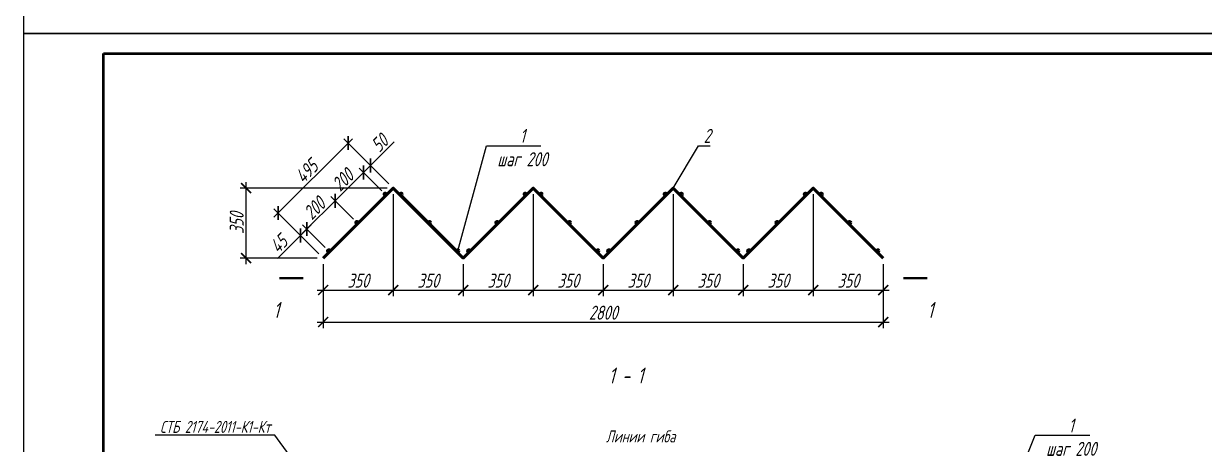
# Model space of a CAD drawing. Header units: millimetres. Extents: x 47215 to 48111, y -15059 to -14168.
# Drawn here: x 47215.2 to 47510.4, y -14864.5 to -14759.3 of the extents above; entities that cross this region are included whole.
import ezdxf
from ezdxf import colors
from ezdxf.entities.mleader import LeaderData, LeaderLine
from ezdxf.enums import TextEntityAlignment as Align
from ezdxf.math import Vec2, Vec3

# ---------------------------------------------------------------- set-up
doc = ezdxf.new("R2010")
doc.units = ezdxf.units.MM
doc.layers.get('Defpoints').update_dxf_attribs({"color": 255})
for name, color, linetype, lineweight in [('!Текст', 7, 'Continuous', 25), ('Выноски', 7, 'Continuous', 25), ('Каркас', 164, 'Continuous', 50), ('Размеры', 170, 'Continuous', 25)]:
    doc.layers.add(name, color=color, linetype=linetype, lineweight=lineweight)
doc.styles.add('3.0', font='simplex.shx', dxfattribs={"width": 0.7, "oblique": 15, "height": 3})
doc.styles.add('3.5', font='simplex.shx', dxfattribs={"width": 0.7, "oblique": 15, "height": 3.5})
doc.styles.add('4.0', font='simplex.shx', dxfattribs={"width": 0.7, "oblique": 15, "height": 4})
doc.dimstyles.new('20-3', dxfattribs={"dimtxt": 3.5, "dimasz": 2.5, "dimexe": 1.5, "dimexo": 1.5, "dimgap": 0.6, "dimtad": 1, "dimdec": 0, "dimlfac": 20, "dimtxsty": '3.5', "dimblk": 'ARCHTICK', "dimcen": 2.5, "dimdle": 1.5, "dimadec": 0, "dimazin": 0, "dimtfac": 1, "dimtdec": 0, "dimtmove": 1, "dimatfit": 3, "dimldrblk": 'OPEN30', "dimfxl": 1.5, "dimarcsym": 0})

# ---------------------------------------------------------------- blocks, each defined once
blk = doc.blocks.new('_ArchTick')
at = {"color": 0, "linetype": 'ByBlock', "const_width": 0.15}
blk.add_lwpolyline([(-0.5, -0.5), (0.5, 0.5)], dxfattribs=at)
blk = doc.blocks.new('*D174')
at = {"layer": 'Defpoints', "color": 0, "transparency": 16777216}
for p in [(47286.04, -14810.64), (47290.11, -14817.89), (47291.7, -14816.3)]:
    blk.add_point(p, dxfattribs=at)
at = {"layer": 'Размеры', "color": 0, "lineweight": -2, "transparency": 16777216}
for p, q in [((47278.69, -14818), (47284.45, -14812.23)), ((47283.39, -14813.29), (47287.1, -14809.58)), ((47289.05, -14816.83), (47283.39, -14811.17)), ((47290.64, -14815.24), (47284.98, -14809.58))]:
    blk.add_line(p, q, dxfattribs=at)
at = {"layer": 'Размеры', "color": 0, "lineweight": -2, "transparency": 16777216, "xscale": 2.5, "yscale": 2.5, "zscale": 2.5}
for p, rotation in [((47286.04, -14810.64), 45.00000000039315), ((47284.45, -14812.23), 225.0000000003931)]:
    blk.add_blockref('_ArchTick', p, dxfattribs=dict(at, rotation=rotation))
at = {"layer": 'Размеры', "color": 0, "transparency": 16777216, "insert": (47278.99, -14814.37), "char_height": 3.5, "attachment_point": 5, "rotation": 45, "style": '3.5'}
blk.add_mtext('45', dxfattribs=at)
blk = doc.blocks.new('_Open30')
at = {"color": 0, "linetype": 'ByBlock', "lineweight": -2}
for p, q in [((-1, 0.27), (0, 0)), ((0, 0), (-1, -0.27)), ((0, 0), (-1, 0))]:
    blk.add_line(p, q, dxfattribs=at)
blk = doc.blocks.new('*D175')
at = {"layer": 'Defpoints', "color": 0, "transparency": 16777216}
for p in [(47293.11, -14803.57), (47298.77, -14809.23), (47291.7, -14816.3)]:
    blk.add_point(p, dxfattribs=at)
at = {"layer": 'Размеры', "color": 0, "lineweight": -2, "transparency": 16777216}
for p, q in [((47284.98, -14811.7), (47294.18, -14802.51)), ((47297.71, -14808.16), (47292.05, -14802.51)), ((47290.64, -14815.24), (47284.98, -14809.58))]:
    blk.add_line(p, q, dxfattribs=at)
at = {"layer": 'Размеры', "color": 0, "lineweight": -2, "transparency": 16777216, "xscale": 2.5, "yscale": 2.5, "zscale": 2.5}
for p, rotation in [((47293.11, -14803.57), 45.000000000339), ((47286.04, -14810.64), 225.000000000339)]:
    blk.add_blockref('_ArchTick', p, dxfattribs=dict(at, rotation=rotation))
at = {"layer": 'Размеры', "color": 0, "transparency": 16777216, "insert": (47287.92, -14805.44), "char_height": 3.5, "attachment_point": 5, "rotation": 45, "style": '3.5'}
blk.add_mtext('200', dxfattribs=at)
blk = doc.blocks.new('*D176')
at = {"layer": 'Defpoints', "color": 0, "transparency": 16777216}
for p in [(47296.35, -14789.12), (47307.61, -14800.39), (47290.11, -14817.89)]:
    blk.add_point(p, dxfattribs=at)
at = {"layer": 'Размеры', "color": 0, "lineweight": -2, "transparency": 16777216}
for p, q in [((47277.79, -14807.69), (47297.41, -14788.06)), ((47306.55, -14799.33), (47295.29, -14788.06)), ((47289.05, -14816.83), (47277.79, -14805.56))]:
    blk.add_line(p, q, dxfattribs=at)
at = {"layer": 'Размеры', "color": 0, "lineweight": -2, "transparency": 16777216, "xscale": 2.5, "yscale": 2.5, "zscale": 2.5}
for p, rotation in [((47296.35, -14789.12), 44.99999999961886), ((47278.85, -14806.62), 224.9999999996188)]:
    blk.add_blockref('_ArchTick', p, dxfattribs=dict(at, rotation=rotation))
at = {"layer": 'Размеры', "color": 0, "transparency": 16777216, "insert": (47285.94, -14796.21), "char_height": 3.5, "attachment_point": 5, "rotation": 45, "style": '3.5'}
blk.add_mtext('495', dxfattribs=at)
blk = doc.blocks.new('*D177')
at = {"layer": 'Defpoints', "color": 0, "transparency": 16777216}
for p in [(47270.85, -14800.39), (47307.61, -14800.39), (47290.11, -14817.89)]:
    blk.add_point(p, dxfattribs=at)
at = {"layer": 'Размеры', "color": 0, "lineweight": -2, "transparency": 16777216}
for p, q in [((47306.11, -14800.39), (47269.35, -14800.39)), ((47270.85, -14819.39), (47270.85, -14798.89)), ((47288.61, -14817.89), (47269.35, -14817.89))]:
    blk.add_line(p, q, dxfattribs=at)
at = {"layer": 'Размеры', "color": 0, "lineweight": -2, "transparency": 16777216, "xscale": 2.5, "yscale": 2.5, "zscale": 2.5}
for p, rotation in [((47270.85, -14800.39), 90), ((47270.85, -14817.89), 270)]:
    blk.add_blockref('_ArchTick', p, dxfattribs=dict(at, rotation=rotation))
at = {"layer": 'Размеры', "color": 0, "transparency": 16777216, "insert": (47268.5, -14809.14), "char_height": 3.5, "attachment_point": 5, "rotation": 90, "style": '3.5'}
blk.add_mtext('350', dxfattribs=at)
blk = doc.blocks.new('*D178')
at = {"layer": 'Defpoints', "color": 0, "transparency": 16777216}
for p in [(47307.61, -14800.39), (47290.11, -14817.89), (47307.61, -14825.88)]:
    blk.add_point(p, dxfattribs=at)
at = {"layer": 'Размеры', "color": 0, "lineweight": -2, "transparency": 16777216}
for p, q in [((47307.61, -14801.89), (47307.61, -14827.38)), ((47290.11, -14819.39), (47290.11, -14827.38)), ((47288.61, -14825.88), (47309.11, -14825.88))]:
    blk.add_line(p, q, dxfattribs=at)
at = {"layer": 'Размеры', "color": 0, "lineweight": -2, "transparency": 16777216, "xscale": 2.5, "yscale": 2.5, "zscale": 2.5, "rotation": 180}
blk.add_blockref('_ArchTick', (47290.11, -14825.88), dxfattribs=at)
at = {"layer": 'Размеры', "color": 0, "lineweight": -2, "transparency": 16777216, "xscale": 2.5, "yscale": 2.5, "zscale": 2.5}
blk.add_blockref('_ArchTick', (47307.61, -14825.88), dxfattribs=at)
at = {"layer": 'Размеры', "color": 0, "transparency": 16777216, "insert": (47298.86, -14823.53), "char_height": 3.5, "attachment_point": 5, "style": '3.5'}
blk.add_mtext('350', dxfattribs=at)
blk = doc.blocks.new('*D179')
at = {"layer": 'Defpoints', "color": 0, "transparency": 16777216}
for p in [(47307.61, -14800.39), (47325.11, -14817.89), (47325.11, -14825.89)]:
    blk.add_point(p, dxfattribs=at)
at = {"layer": 'Размеры', "color": 0, "lineweight": -2, "transparency": 16777216}
for p, q in [((47307.61, -14801.89), (47307.61, -14827.39)), ((47325.11, -14819.39), (47325.11, -14827.39)), ((47306.11, -14825.89), (47326.61, -14825.89))]:
    blk.add_line(p, q, dxfattribs=at)
at = {"layer": 'Размеры', "color": 0, "lineweight": -2, "transparency": 16777216, "xscale": 2.5, "yscale": 2.5, "zscale": 2.5, "rotation": 180}
blk.add_blockref('_ArchTick', (47307.61, -14825.89), dxfattribs=at)
at = {"layer": 'Размеры', "color": 0, "lineweight": -2, "transparency": 16777216, "xscale": 2.5, "yscale": 2.5, "zscale": 2.5}
blk.add_blockref('_ArchTick', (47325.11, -14825.89), dxfattribs=at)
at = {"layer": 'Размеры', "color": 0, "transparency": 16777216, "insert": (47316.36, -14823.54), "char_height": 3.5, "attachment_point": 5, "style": '3.5'}
blk.add_mtext('350', dxfattribs=at)
blk = doc.blocks.new('*D180')
at = {"layer": 'Defpoints', "color": 0, "transparency": 16777216}
for p in [(47290.11, -14817.89), (47430.11, -14817.89), (47430.11, -14833.89)]:
    blk.add_point(p, dxfattribs=at)
at = {"layer": 'Размеры', "color": 0, "lineweight": -2, "transparency": 16777216}
for p, q in [((47290.11, -14819.39), (47290.11, -14835.39)), ((47430.11, -14819.39), (47430.11, -14835.39)), ((47288.61, -14833.89), (47431.61, -14833.89))]:
    blk.add_line(p, q, dxfattribs=at)
at = {"layer": 'Размеры', "color": 0, "lineweight": -2, "transparency": 16777216, "xscale": 2.5, "yscale": 2.5, "zscale": 2.5, "rotation": 180}
blk.add_blockref('_ArchTick', (47290.11, -14833.89), dxfattribs=at)
at = {"layer": 'Размеры', "color": 0, "lineweight": -2, "transparency": 16777216, "xscale": 2.5, "yscale": 2.5, "zscale": 2.5}
blk.add_blockref('_ArchTick', (47430.11, -14833.89), dxfattribs=at)
at = {"layer": 'Размеры', "color": 0, "transparency": 16777216, "insert": (47360.11, -14831.54), "char_height": 3.5, "attachment_point": 5, "style": '3.5'}
blk.add_mtext('2800', dxfattribs=at)
blk = doc.blocks.new('*D181')
at = {"layer": 'Defpoints', "color": 0, "transparency": 16777216}
for p in [(47342.61, -14800.39), (47325.11, -14817.89), (47342.61, -14825.88)]:
    blk.add_point(p, dxfattribs=at)
at = {"layer": 'Размеры', "color": 0, "lineweight": -2, "transparency": 16777216}
for p, q in [((47342.61, -14801.89), (47342.61, -14827.38)), ((47325.11, -14819.39), (47325.11, -14827.38)), ((47323.61, -14825.88), (47344.11, -14825.88))]:
    blk.add_line(p, q, dxfattribs=at)
at = {"layer": 'Размеры', "color": 0, "lineweight": -2, "transparency": 16777216, "xscale": 2.5, "yscale": 2.5, "zscale": 2.5, "rotation": 180}
blk.add_blockref('_ArchTick', (47325.11, -14825.88), dxfattribs=at)
at = {"layer": 'Размеры', "color": 0, "lineweight": -2, "transparency": 16777216, "xscale": 2.5, "yscale": 2.5, "zscale": 2.5}
blk.add_blockref('_ArchTick', (47342.61, -14825.88), dxfattribs=at)
at = {"layer": 'Размеры', "color": 0, "transparency": 16777216, "insert": (47333.86, -14823.53), "char_height": 3.5, "attachment_point": 5, "style": '3.5'}
blk.add_mtext('350', dxfattribs=at)
blk = doc.blocks.new('*D182')
at = {"layer": 'Defpoints', "color": 0, "transparency": 16777216}
for p in [(47342.61, -14800.39), (47360.11, -14817.89), (47360.11, -14825.89)]:
    blk.add_point(p, dxfattribs=at)
at = {"layer": 'Размеры', "color": 0, "lineweight": -2, "transparency": 16777216}
for p, q in [((47342.61, -14801.89), (47342.61, -14827.39)), ((47360.11, -14819.39), (47360.11, -14827.39)), ((47341.11, -14825.89), (47361.61, -14825.89))]:
    blk.add_line(p, q, dxfattribs=at)
at = {"layer": 'Размеры', "color": 0, "lineweight": -2, "transparency": 16777216, "xscale": 2.5, "yscale": 2.5, "zscale": 2.5, "rotation": 180}
blk.add_blockref('_ArchTick', (47342.61, -14825.89), dxfattribs=at)
at = {"layer": 'Размеры', "color": 0, "lineweight": -2, "transparency": 16777216, "xscale": 2.5, "yscale": 2.5, "zscale": 2.5}
blk.add_blockref('_ArchTick', (47360.11, -14825.89), dxfattribs=at)
at = {"layer": 'Размеры', "color": 0, "transparency": 16777216, "insert": (47351.36, -14823.54), "char_height": 3.5, "attachment_point": 5, "style": '3.5'}
blk.add_mtext('350', dxfattribs=at)
blk = doc.blocks.new('*D183')
at = {"layer": 'Defpoints', "color": 0, "transparency": 16777216}
for p in [(47377.61, -14800.39), (47360.11, -14817.89), (47377.61, -14825.88)]:
    blk.add_point(p, dxfattribs=at)
at = {"layer": 'Размеры', "color": 0, "lineweight": -2, "transparency": 16777216}
for p, q in [((47377.61, -14801.89), (47377.61, -14827.38)), ((47360.11, -14819.39), (47360.11, -14827.38)), ((47358.61, -14825.88), (47379.11, -14825.88))]:
    blk.add_line(p, q, dxfattribs=at)
at = {"layer": 'Размеры', "color": 0, "lineweight": -2, "transparency": 16777216, "xscale": 2.5, "yscale": 2.5, "zscale": 2.5, "rotation": 180}
blk.add_blockref('_ArchTick', (47360.11, -14825.88), dxfattribs=at)
at = {"layer": 'Размеры', "color": 0, "lineweight": -2, "transparency": 16777216, "xscale": 2.5, "yscale": 2.5, "zscale": 2.5}
blk.add_blockref('_ArchTick', (47377.61, -14825.88), dxfattribs=at)
at = {"layer": 'Размеры', "color": 0, "transparency": 16777216, "insert": (47368.86, -14823.53), "char_height": 3.5, "attachment_point": 5, "style": '3.5'}
blk.add_mtext('350', dxfattribs=at)
blk = doc.blocks.new('*D184')
at = {"layer": 'Defpoints', "color": 0, "transparency": 16777216}
for p in [(47377.61, -14800.39), (47395.11, -14817.89), (47395.11, -14825.89)]:
    blk.add_point(p, dxfattribs=at)
at = {"layer": 'Размеры', "color": 0, "lineweight": -2, "transparency": 16777216}
for p, q in [((47377.61, -14801.89), (47377.61, -14827.39)), ((47395.11, -14819.39), (47395.11, -14827.39)), ((47376.11, -14825.89), (47396.61, -14825.89))]:
    blk.add_line(p, q, dxfattribs=at)
at = {"layer": 'Размеры', "color": 0, "lineweight": -2, "transparency": 16777216, "xscale": 2.5, "yscale": 2.5, "zscale": 2.5, "rotation": 180}
blk.add_blockref('_ArchTick', (47377.61, -14825.89), dxfattribs=at)
at = {"layer": 'Размеры', "color": 0, "lineweight": -2, "transparency": 16777216, "xscale": 2.5, "yscale": 2.5, "zscale": 2.5}
blk.add_blockref('_ArchTick', (47395.11, -14825.89), dxfattribs=at)
at = {"layer": 'Размеры', "color": 0, "transparency": 16777216, "insert": (47386.36, -14823.54), "char_height": 3.5, "attachment_point": 5, "style": '3.5'}
blk.add_mtext('350', dxfattribs=at)
blk = doc.blocks.new('*D185')
at = {"layer": 'Defpoints', "color": 0, "transparency": 16777216}
for p in [(47412.61, -14800.39), (47395.11, -14817.89), (47412.61, -14825.88)]:
    blk.add_point(p, dxfattribs=at)
at = {"layer": 'Размеры', "color": 0, "lineweight": -2, "transparency": 16777216}
for p, q in [((47412.61, -14801.89), (47412.61, -14827.38)), ((47395.11, -14819.39), (47395.11, -14827.38)), ((47393.61, -14825.88), (47414.11, -14825.88))]:
    blk.add_line(p, q, dxfattribs=at)
at = {"layer": 'Размеры', "color": 0, "lineweight": -2, "transparency": 16777216, "xscale": 2.5, "yscale": 2.5, "zscale": 2.5, "rotation": 180}
blk.add_blockref('_ArchTick', (47395.11, -14825.88), dxfattribs=at)
at = {"layer": 'Размеры', "color": 0, "lineweight": -2, "transparency": 16777216, "xscale": 2.5, "yscale": 2.5, "zscale": 2.5}
blk.add_blockref('_ArchTick', (47412.61, -14825.88), dxfattribs=at)
at = {"layer": 'Размеры', "color": 0, "transparency": 16777216, "insert": (47403.86, -14823.53), "char_height": 3.5, "attachment_point": 5, "style": '3.5'}
blk.add_mtext('350', dxfattribs=at)
blk = doc.blocks.new('*D186')
at = {"layer": 'Defpoints', "color": 0, "transparency": 16777216}
for p in [(47412.61, -14800.39), (47430.11, -14817.89), (47430.11, -14825.89)]:
    blk.add_point(p, dxfattribs=at)
at = {"layer": 'Размеры', "color": 0, "lineweight": -2, "transparency": 16777216}
for p, q in [((47412.61, -14801.89), (47412.61, -14827.39)), ((47430.11, -14819.39), (47430.11, -14827.39)), ((47411.11, -14825.89), (47431.61, -14825.89))]:
    blk.add_line(p, q, dxfattribs=at)
at = {"layer": 'Размеры', "color": 0, "lineweight": -2, "transparency": 16777216, "xscale": 2.5, "yscale": 2.5, "zscale": 2.5, "rotation": 180}
blk.add_blockref('_ArchTick', (47412.61, -14825.89), dxfattribs=at)
at = {"layer": 'Размеры', "color": 0, "lineweight": -2, "transparency": 16777216, "xscale": 2.5, "yscale": 2.5, "zscale": 2.5}
blk.add_blockref('_ArchTick', (47430.11, -14825.89), dxfattribs=at)
at = {"layer": 'Размеры', "color": 0, "transparency": 16777216, "insert": (47421.36, -14823.54), "char_height": 3.5, "attachment_point": 5, "style": '3.5'}
blk.add_mtext('350', dxfattribs=at)
blk = doc.blocks.new('_None')
blk = doc.blocks.new('Стрелка для указ-ия вида сварки')
at = {"lineweight": 25}
blk.add_line((0, 0), (-1, 0), dxfattribs=at)
at = {"lineweight": 50}
blk.add_lwpolyline([(0, 0), (-0.985, -0.174)], dxfattribs=at)
blk = doc.blocks.new('*D232')
at = {"layer": 'Defpoints', "color": 0, "transparency": 16777216}
for p in [(47300.19, -14796.5), (47305.84, -14802.15), (47298.77, -14809.23)]:
    blk.add_point(p, dxfattribs=at)
at = {"layer": 'Размеры', "color": 0, "lineweight": -2, "transparency": 16777216}
for p, q in [((47292.05, -14804.63), (47301.25, -14795.44)), ((47304.78, -14801.09), (47299.13, -14795.44)), ((47297.71, -14808.16), (47292.05, -14802.51))]:
    blk.add_line(p, q, dxfattribs=at)
at = {"layer": 'Размеры', "color": 0, "lineweight": -2, "transparency": 16777216, "xscale": 2.5, "yscale": 2.5, "zscale": 2.5}
for p, rotation in [((47300.19, -14796.5), 45.00000000038321), ((47293.11, -14803.57), 225.0000000003832)]:
    blk.add_blockref('_ArchTick', p, dxfattribs=dict(at, rotation=rotation))
at = {"layer": 'Размеры', "color": 0, "transparency": 16777216, "insert": (47294.99, -14798.37), "char_height": 3.5, "attachment_point": 5, "rotation": 45, "style": '3.5'}
blk.add_mtext('200', dxfattribs=at)
blk = doc.blocks.new('*D233')
at = {"layer": 'Defpoints', "color": 0, "transparency": 16777216}
for p in [(47301.95, -14794.73), (47307.61, -14800.39), (47305.84, -14802.15)]:
    blk.add_point(p, dxfattribs=at)
at = {"layer": 'Размеры', "color": 0, "lineweight": -2, "transparency": 16777216}
for p, q in [((47307.85, -14788.83), (47301.95, -14794.73)), ((47299.13, -14797.56), (47303.01, -14793.67)), ((47306.55, -14799.33), (47300.89, -14793.67)), ((47304.78, -14801.09), (47299.13, -14795.44))]:
    blk.add_line(p, q, dxfattribs=at)
at = {"layer": 'Размеры', "color": 0, "lineweight": -2, "transparency": 16777216, "xscale": 2.5, "yscale": 2.5, "zscale": 2.5}
for p, rotation in [((47300.19, -14796.5), 225.0000000004719), ((47301.95, -14794.73), 45.00000000047188)]:
    blk.add_blockref('_ArchTick', p, dxfattribs=dict(at, rotation=rotation))
at = {"layer": 'Размеры', "color": 0, "transparency": 16777216, "insert": (47304.2, -14789.16), "char_height": 3.5, "attachment_point": 5, "rotation": 45, "style": '3.5'}
blk.add_mtext('50', dxfattribs=at)

msp = doc.modelspace()

# ---------------------------------------------------------------- linework, layer by layer
at = {"color": 7, "lineweight": 25}
for points in [[(47215.235, -14761.777), (48056.235, -14761.777), (48056.235, -14167.777), (47215.235, -14167.777)], [(47215.235, -15058.777), (47635.235, -15058.777), (47635.235, -14761.777), (47215.235, -14761.777)]]:
    msp.add_lwpolyline(points, close=True, dxfattribs=at)
at = {"color": 7, "linetype": 'Continuous', "lineweight": 50}
msp.add_lwpolyline([(47235.235, -14766.777), (47630.235, -14766.777), (47630.235, -15053.777), (47235.235, -15053.777)], close=True, dxfattribs=at)
for points in [[(47285.11, -14822.887, 0.6, 0.6, 0), (47279.11, -14822.887, 0.6, 0.6, 0), (47281.11, -14822.887, 0, 0.8, 0), (47281.11, -14826.887, 0, 0, 0), (47281.11, -14832.887, 0, 0, 0)], [(47435.11, -14822.887, 0.6, 0.6, 0), (47441.11, -14822.887, 0.6, 0.6, 0), (47439.11, -14822.887, 0, 0.8, 0), (47439.11, -14826.887, 0, 0, 0), (47439.11, -14832.887, 0, 0, 0)]]:
    msp.add_lwpolyline(points, format="xyseb")
at = {"layer": 'Каркас', "lineweight": 53}
msp.add_line((47290.11, -14817.887), (47290.11, -14817.887), dxfattribs=at)
at = {"layer": 'Каркас', "lineweight": 53, "flags": 128}
msp.add_lwpolyline([(47290.11, -14817.887), (47307.61, -14800.387), (47325.11, -14817.887), (47342.61, -14800.387), (47360.11, -14817.887), (47377.61, -14800.387), (47395.11, -14817.887), (47412.61, -14800.387), (47430.11, -14817.887)], dxfattribs=at)
at = {"layer": 'Каркас', "lineweight": 53}
for centre in [(47305.631, -14801.942), (47309.589, -14801.942), (47340.631, -14801.942), (47344.589, -14801.942), (47375.631, -14801.942), (47379.589, -14801.942), (47410.631, -14801.942), (47414.589, -14801.942), (47298.56, -14809.013), (47316.66, -14809.013), (47333.56, -14809.013), (47351.66, -14809.013), (47368.56, -14809.013), (47386.66, -14809.013), (47403.56, -14809.013), (47421.66, -14809.013), (47291.489, -14816.084), (47323.731, -14816.084), (47326.489, -14816.084), (47358.731, -14816.084), (47361.489, -14816.084), (47393.731, -14816.084), (47396.489, -14816.084), (47428.731, -14816.084)]:
    msp.add_circle(centre, 0.3, dxfattribs=at)

# ---------------------------------------------------------------- texts
at = {"layer": '!Текст', "color": 7, "lineweight": 30, "style": '4.0', "oblique": 15, "width": 0.7}
msp.add_text('1 - 1', height=4, dxfattribs=at).set_placement((47365.78, -14849.26), align=Align.CENTER)
at = {"lineweight": 25, "style": '3.0', "oblique": 15, "width": 0.7}
msp.add_text('Линии гиба', height=3, dxfattribs=at).set_placement((47360.776, -14863.963))
at = {"layer": 'Выноски', "lineweight": 30, "style": '3.0', "oblique": 15, "width": 0.7}
msp.add_text('1', height=4, dxfattribs=at).set_placement((47279.11, -14828.887), align=Align.TOP_RIGHT)
msp.add_text('1', height=4, dxfattribs=at).set_placement((47441.11, -14828.887), align=Align.TOP_LEFT)

# ---------------------------------------------------------------- dimensions: what is measured, and where the dimension line sits
at = {"layer": 'Размеры'}
for base, p1, p2, picture, middle in [((47301.953, -14794.73), (47305.843, -14802.154), (47307.61, -14800.387), '*D233', (47305.858, -14790.826)), ((47286.043, -14810.64), (47290.11, -14817.887), (47291.7, -14816.296), '*D174', (47280.652, -14816.031))]:
    dim = msp.add_linear_dim(base=base, p1=p1, p2=p2, angle=45, dimstyle='20-3', dxfattribs=at)
    dim.commit()
    dim.dimension.update_dxf_attribs({"geometry": picture, "text_midpoint": middle, "dimtype": 129})
for p1, p2, distance, picture, middle in [((47290.11, -14817.887), (47307.61, -14800.387), 15.928, '*D176', (47285.935, -14796.213)), ((47298.772, -14809.225), (47305.843, -14802.154), 8, '*D232', (47294.989, -14798.371)), ((47291.701, -14816.296), (47298.772, -14809.225), 8, '*D175', (47287.918, -14805.442))]:
    dim = msp.add_aligned_dim(p1=p1, p2=p2, distance=distance, dimstyle='20-3', dxfattribs=at)
    dim.commit()
    dim.dimension.update_dxf_attribs({"geometry": picture, "text_midpoint": middle})
dim = msp.add_linear_dim(base=(47270.847, -14800.387), p1=(47290.11, -14817.887), p2=(47307.61, -14800.387), angle=90, dimstyle='20-3', dxfattribs=at)
dim.commit()
dim.dimension.update_dxf_attribs({"geometry": '*D177', "text_midpoint": (47268.497, -14809.137)})
for base, p1, p2, picture, middle in [((47307.61, -14825.879), (47290.11, -14817.887), (47307.61, -14800.387), '*D178', (47298.86, -14823.529)), ((47325.11, -14825.887), (47307.61, -14800.387), (47325.11, -14817.887), '*D179', (47316.36, -14823.537)), ((47342.61, -14825.879), (47325.11, -14817.887), (47342.61, -14800.387), '*D181', (47333.86, -14823.529)), ((47360.11, -14825.887), (47342.61, -14800.387), (47360.11, -14817.887), '*D182', (47351.36, -14823.537)), ((47377.61, -14825.879), (47360.11, -14817.887), (47377.61, -14800.387), '*D183', (47368.86, -14823.529)), ((47395.11, -14825.887), (47377.61, -14800.387), (47395.11, -14817.887), '*D184', (47386.36, -14823.537)), ((47412.61, -14825.879), (47395.11, -14817.887), (47412.61, -14800.387), '*D185', (47403.86, -14823.529)), ((47430.11, -14825.887), (47412.61, -14800.387), (47430.11, -14817.887), '*D186', (47421.36, -14823.537)), ((47430.11, -14833.887), (47290.11, -14817.887), (47430.11, -14817.887), '*D180', (47360.11, -14831.537))]:
    dim = msp.add_linear_dim(base=base, p1=p1, p2=p2, dimstyle='20-3', dxfattribs=at)
    dim.commit()
    dim.dimension.update_dxf_attribs({"geometry": picture, "text_midpoint": middle})

# ---------------------------------------------------------------- leaders
at = {"lineweight": 25}
ml = msp.add_multileader_mtext('Standard', dxfattribs=at)
ml.set_content('СТБ 2174-2011-К1-Кт', color=256, style='3.0')
ml.set_leader_properties()
ml.set_arrow_properties(name='Стрелка для указ-ия вида сварки')
ml.build(insert=Vec2(0, 0))
ml.multileader.update_dxf_attribs({"text_left_attachment_type": 6, "text_right_attachment_type": 6, "dogleg_length": 1, "arrow_head_size": 3})
ctx = ml.context
ctx.base_point, ctx.char_height, ctx.arrow_head_size, ctx.landing_gap_size, ctx.plane_origin = Vec3(47238.832, -14862.192), 3, 3, 0.1, Vec3(47278.651, -14872.54)
ctx.left_attachment, ctx.right_attachment, ctx.text_align_type = 6, 6, 2
notes = []
notes.append((ctx, [(1, (1, 1, 0), (47278.04, -14862.192), (-1, 0), 1, [(0, [(47289.03, -14877.121)], 0, [])])]))
ctx.mtext.insert, ctx.mtext.alignment, ctx.mtext.flow_direction = Vec3(47276.94, -14858.592), 3, 5
at = {"layer": 'Выноски', "color": 7, "lineweight": 30}
ml = msp.add_multileader_mtext('Standard', dxfattribs=at)
ml.set_content('{\\C1;1\\Pшаг 200}', color=5, style='3.5')
ml.set_leader_properties(lineweight=25)
ml.set_arrow_properties(name='NONE')
ml.build(insert=Vec2(0, 0))
ml.multileader.update_dxf_attribs({"text_left_attachment_type": 6, "text_right_attachment_type": 6, "dogleg_length": 0, "arrow_head_size": 3})
ctx = ml.context
ctx.base_point, ctx.char_height, ctx.arrow_head_size, ctx.landing_gap_size, ctx.plane_origin = Vec3(47330.898, -14789.795), 3.5, 3, 1, Vec3(47312.487, -14784.65)
ctx.left_attachment, ctx.right_attachment, ctx.text_align_type = 6, 6, 1
notes.append((ctx, [(0, (1, 1, 0), (47330.898, -14789.795), (1, 0), 0, [(2, [(47309.589, -14801.942), (47316.66, -14809.013), (47323.731, -14816.084)], 0, [])])]))
ctx.mtext.insert, ctx.mtext.rotation, ctx.mtext.width, ctx.mtext.alignment, ctx.mtext.flow_direction = Vec3(47339.897, -14785.595), 6.2831853, 18.37691, 2, 5
ml = msp.add_multileader_mtext('Standard', dxfattribs=at)
ml.set_content('{\\C1;2}', color=5, style='3.5')
ml.set_leader_properties(lineweight=25)
ml.set_arrow_properties(name='NONE')
ml.build(insert=Vec2(0, 0))
ml.multileader.update_dxf_attribs({"text_left_attachment_type": 6, "text_right_attachment_type": 6, "dogleg_length": 0, "arrow_head_size": 3})
ctx = ml.context
ctx.base_point, ctx.char_height, ctx.arrow_head_size, ctx.landing_gap_size, ctx.plane_origin = Vec3(47383.945, -14789.795), 3.5, 3, 1, Vec3(47406.431, -14804.623)
ctx.left_attachment, ctx.right_attachment, ctx.text_align_type = 6, 6, 1
notes.append((ctx, [(0, (1, 1, 0), (47383.945, -14789.795), (1, 0), 0, [(0, [(47377.61, -14800.387)], 0, [])])]))
ctx.mtext.insert, ctx.mtext.width, ctx.mtext.alignment, ctx.mtext.flow_direction = Vec3(47386.083, -14785.595), 4.11044, 2, 5
ml = msp.add_multileader_mtext('Standard', dxfattribs=at)
ml.set_content('{\\C1;1\\Pшаг 200}', color=5, style='3.5')
ml.set_leader_properties(lineweight=25)
ml.set_arrow_properties(name='NONE')
ml.build(insert=Vec2(0, 0))
ml.multileader.update_dxf_attribs({"text_left_attachment_type": 6, "text_right_attachment_type": 6, "dogleg_length": 0, "arrow_head_size": 3})
ctx = ml.context
ctx.base_point, ctx.char_height, ctx.arrow_head_size, ctx.landing_gap_size, ctx.plane_origin = Vec3(47468.058, -14862.192), 3.5, 3, 1, Vec3(47449.647, -14857.047)
ctx.left_attachment, ctx.right_attachment, ctx.text_align_type = 6, 6, 1
notes.append((ctx, [(0, (1, 1, 0), (47468.058, -14862.192), (1, 0), 0, [(1, [(47452.53, -14875.871), (47462.53, -14875.871)], 0, [])])]))
ctx.mtext.insert, ctx.mtext.rotation, ctx.mtext.width, ctx.mtext.alignment, ctx.mtext.flow_direction = Vec3(47477.057, -14857.992), 6.2831853, 18.37691, 2, 5
for ctx, leaders in notes:
    for number, flags, end, landing, length, lines in leaders:
        leader = LeaderData()
        leader.index, (leader.has_last_leader_line, leader.has_dogleg_vector, leader.attachment_direction) = number, flags
        leader.last_leader_point, leader.dogleg_vector, leader.dogleg_length = Vec3(end), Vec3(landing), length
        for number, points, colour, breaks in lines:
            line = LeaderLine()
            line.index, line.vertices, line.color, line.breaks = number, Vec3.list(points), colors.encode_raw_color(colour), breaks
            leader.lines.append(line)
        ctx.leaders.append(leader)

doc.saveas('drawing.dxf')
